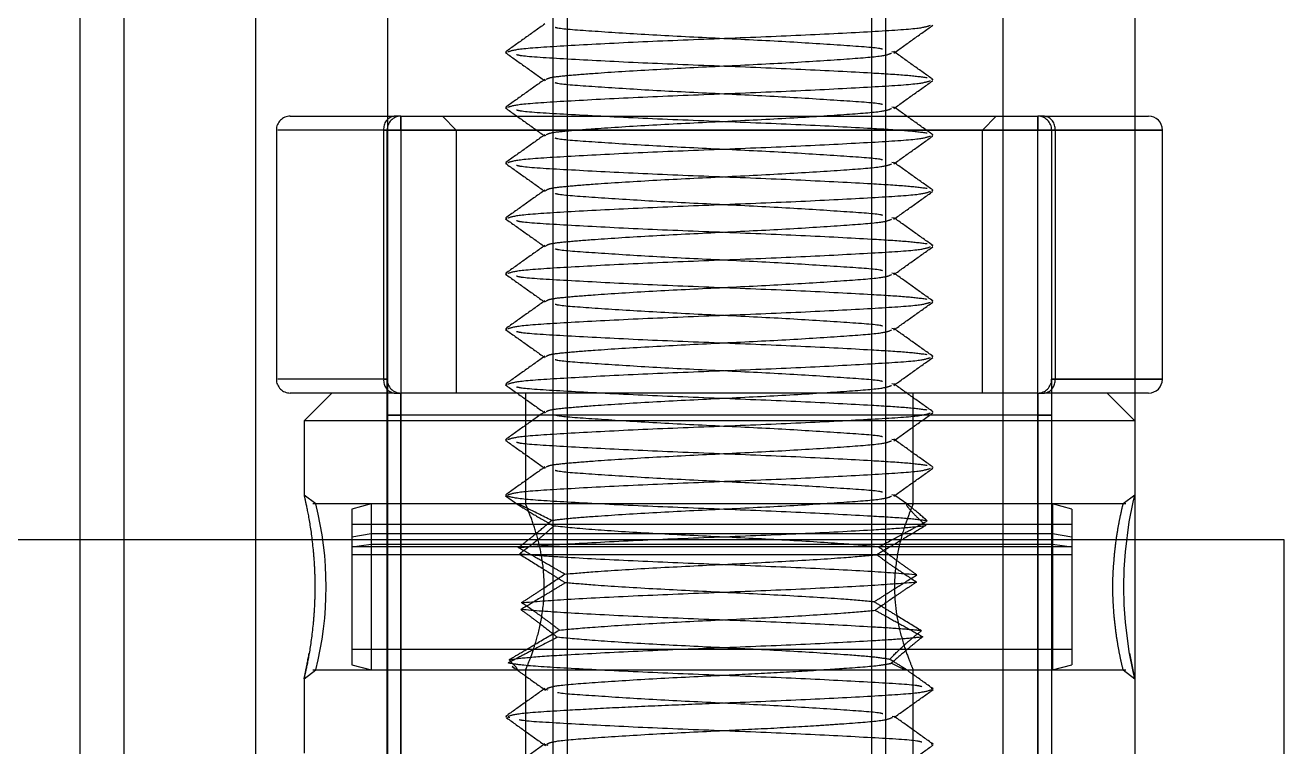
# Model space of a CAD drawing. Header units: metres. Extents: x 0 to 63075, y 0 to 44550.
# Drawn here: x 14056.53 to 14101.99, y 27345.57 to 27371.64 of the extents above; entities that cross this region are included whole.
import ezdxf

# ---------------------------------------------------------------- set-up
doc = ezdxf.new("R2010")
doc.units = ezdxf.units.M
doc.header["$LTSCALE"] = 75
doc.linetypes.add('HIDDEN2', pattern=[4.7625, 3.175, -1.5875])
for name, color, linetype in [('SDM', 7, 'Continuous'), ('SL4', 4, 'Continuous'), ('ST1', 7, 'HIDDEN2')]:
    doc.layers.add(name, color=color, linetype=linetype)

# ---------------------------------------------------------------- blocks, each defined once
blk = doc.blocks.new('A$C429c7d53')
at = {"layer": 'SL4'}
for p, q in [((337.765, 1004.763), (337.765, 54.76)), ((339.358, 381.194), (339.358, 91.194)), ((344.115, 378.194), (344.115, 86.437)), ((371.108, 378.194), (371.108, 86.437)), ((375.865, 378.019), (375.865, 91.194)), ((348.878, 344.217), (348.878, 117.694)), ((375.865, 278.283), (376.365, 278.283)), ((376.865, 277.783), (375.865, 277.783)), ((376.865, 268.783), (376.865, 277.783)), ((375.865, 268.783), (376.865, 268.783)), ((376.365, 268.283), (375.865, 268.283)), ((375.865, 263), (381.25, 263)), ((381.25, 263), (381.25, 228.783))]:
    blk.add_line(p, q, dxfattribs=at)
for centre, start, end in [((376.365, 277.783), 0, 90), ((376.365, 268.783), 270, 0)]:
    blk.add_arc(centre, 0.5, start, end, dxfattribs=at)
at = {"layer": 'ST1'}
for p, q in [((348.878, 381.194), (348.878, 81.194)), ((371.108, 381.194), (371.108, 86.437)), ((339.358, 378.194), (339.358, 91.194)), ((354.865, 121.694), (354.865, 340.694)), ((355.365, 340.694), (355.365, 121.694)), ((366.365, 121.694), (366.365, 340.694)), ((366.865, 340.694), (366.865, 121.694)), ((353.194, 280.576), (353.138, 280.589)), ((367.186, 280.589), (367.098, 280.612)), ((354.597, 279.575), (354.544, 279.589)), ((368.592, 279.589), (368.534, 279.61)), ((345.365, 278.283), (349.123, 278.283)), ((349.365, 278.283), (349.123, 278.283)), ((349.365, 277.783), (349.365, 278.283)), ((349.365, 278.283), (372.365, 278.283)), ((349.365, 278.283), (349.365, 277.783)), ((350.865, 278.283), (351.365, 277.783)), ((353.194, 278.576), (353.138, 278.589)), ((367.186, 278.589), (367.098, 278.612)), ((370.365, 277.783), (370.865, 278.283)), ((372.365, 277.783), (372.365, 278.283)), ((372.607, 278.283), (372.365, 278.283)), ((372.365, 278.283), (372.365, 277.783)), ((372.607, 278.283), (375.865, 278.283)), ((344.865, 277.783), (344.865, 268.783)), ((348.744, 277.783), (344.915, 277.783)), ((348.865, 277.783), (348.744, 277.783)), ((348.744, 268.783), (348.744, 277.783)), ((348.744, 277.783), (348.865, 277.783)), ((348.865, 277.783), (349.365, 277.783)), ((348.865, 245.433), (348.865, 277.783)), ((349.365, 277.783), (348.865, 277.783)), ((349.365, 277.783), (349.365, 245.433)), ((372.365, 277.783), (349.365, 277.783)), ((349.365, 277.783), (351.365, 277.783)), ((351.365, 277.783), (370.365, 277.783)), ((351.365, 277.783), (351.365, 268.283)), ((370.365, 268.283), (370.365, 277.783)), ((370.365, 277.783), (372.365, 277.783)), ((372.365, 245.433), (372.365, 277.783)), ((372.365, 277.783), (372.865, 277.783)), ((372.865, 277.783), (372.365, 277.783)), ((372.865, 277.783), (372.865, 245.433)), ((372.865, 277.783), (372.986, 277.783)), ((372.986, 277.783), (372.865, 277.783)), ((372.986, 277.783), (372.986, 268.783)), ((372.986, 277.783), (376.865, 277.783)), ((375.865, 277.783), (372.986, 277.783)), ((354.597, 277.575), (354.544, 277.589)), ((368.592, 277.589), (368.534, 277.61)), ((353.194, 276.576), (353.138, 276.589)), ((367.186, 276.589), (367.098, 276.612)), ((354.597, 275.575), (354.544, 275.589)), ((368.592, 275.589), (368.534, 275.61)), ((353.194, 274.576), (353.138, 274.589)), ((367.186, 274.589), (367.098, 274.612)), ((354.597, 273.575), (354.544, 273.589)), ((368.592, 273.589), (368.534, 273.61)), ((353.194, 272.576), (353.138, 272.589)), ((367.186, 272.589), (367.098, 272.612)), ((354.597, 271.575), (354.544, 271.589)), ((368.592, 271.589), (368.534, 271.61)), ((353.194, 270.576), (353.138, 270.589)), ((367.186, 270.589), (367.098, 270.612)), ((354.597, 269.575), (354.544, 269.589)), ((368.592, 269.589), (368.534, 269.61)), ((348.744, 268.783), (344.915, 268.783)), ((348.865, 268.783), (348.744, 268.783)), ((348.744, 268.783), (348.865, 268.783)), ((372.865, 268.783), (372.986, 268.783)), ((372.986, 268.783), (372.865, 268.783)), ((372.986, 268.783), (375.865, 268.783)), ((376.865, 268.783), (372.986, 268.783)), ((349.123, 268.283), (345.365, 268.283)), ((346.865, 268.283), (345.865, 267.283)), ((349.123, 268.283), (349.365, 268.283)), ((349.365, 267.483), (349.365, 268.283)), ((372.365, 268.283), (349.365, 268.283)), ((349.365, 268.283), (349.365, 267.483)), ((353.194, 268.576), (353.138, 268.589)), ((353.865, 268.283), (353.865, 264.283)), ((367.186, 268.589), (367.098, 268.612)), ((367.865, 264.244), (367.865, 268.283)), ((372.365, 268.283), (372.365, 267.483)), ((372.365, 268.283), (372.607, 268.283)), ((372.365, 267.483), (372.365, 268.283)), ((375.865, 268.283), (372.607, 268.283)), ((375.865, 267.283), (374.865, 268.283)), ((375.865, 267.283), (345.865, 267.283)), ((345.865, 267.283), (345.865, 264.597)), ((349.365, 267.483), (348.865, 267.483)), ((348.865, 267.483), (349.365, 267.483)), ((349.365, 253.083), (349.365, 267.483)), ((372.365, 267.483), (349.365, 267.483)), ((354.597, 267.575), (354.544, 267.589)), ((368.592, 267.589), (368.534, 267.61)), ((372.865, 267.483), (372.365, 267.483)), ((372.365, 267.483), (372.365, 253.083)), ((372.365, 267.483), (372.865, 267.483)), ((353.194, 266.576), (353.138, 266.589)), ((367.186, 266.589), (367.098, 266.612)), ((354.597, 265.575), (354.544, 265.589)), ((368.592, 265.589), (368.534, 265.61)), ((346.286, 264.283), (345.865, 264.597)), ((353.143, 264.576), (353.591, 264.257)), ((367.186, 264.589), (367.098, 264.612)), ((367.702, 264.233), (367.169, 264.613)), ((375.865, 264.597), (375.444, 264.283)), ((353.865, 264.283), (346.186, 264.283)), ((348.295, 264.283), (347.595, 264.095)), ((348.295, 264.283), (348.295, 258.283)), ((372.895, 264.283), (348.295, 264.283)), ((367.642, 264.283), (353.583, 264.283)), ((375.544, 264.283), (367.848, 264.283)), ((372.895, 264.283), (372.895, 258.283)), ((373.595, 264.095), (372.895, 264.283)), ((347.595, 264.095), (347.595, 258.47)), ((373.595, 264.095), (373.595, 258.47)), ((373.595, 263.533), (347.595, 263.533)), ((347.595, 263.089), (348.295, 263.209)), ((348.295, 263.209), (372.895, 263.209)), ((372.895, 263.209), (373.595, 263.089)), ((262.765, 263), (375.865, 263)), ((347.595, 262.73), (348.295, 262.826)), ((348.295, 262.826), (372.895, 262.826)), ((372.895, 262.826), (373.595, 262.73)), ((373.595, 262.728), (347.595, 262.728)), ((373.595, 262.44), (347.595, 262.44)), ((347.595, 259.033), (373.595, 259.033)), ((345.865, 257.968), (346.286, 258.283)), ((346.186, 258.283), (353.882, 258.283)), ((347.595, 258.47), (348.295, 258.283)), ((348.295, 258.283), (372.895, 258.283)), ((353.379, 258.412), (353.446, 258.364)), ((353.382, 258.416), (353.5, 258.32)), ((353.542, 258.283), (367.602, 258.283)), ((353.865, 258.321), (353.865, 254.283)), ((367.865, 254.283), (367.865, 258.283)), ((367.865, 258.283), (375.544, 258.283)), ((372.895, 258.283), (373.595, 258.47)), ((375.444, 258.283), (375.865, 257.968)), ((345.865, 257.969), (345.865, 255.283)), ((354.682, 257.552), (354.544, 257.589)), ((368.592, 257.589), (368.517, 257.605)), ((353.299, 256.554), (353.138, 256.589)), ((367.186, 256.589), (367.111, 256.608)), ((354.682, 255.552), (354.544, 255.589)), ((368.592, 255.589), (368.517, 255.605))]:
    blk.add_line(p, q, dxfattribs=at)
at = {"layer": 'ST1', "flags": 128}
blk.add_lwpolyline([(375.679, 258.89), (375.808, 258.224), (375.865, 257.968), (375.808, 258.224), (375.67, 258.94), (375.531, 260.015), (375.487, 260.641), (375.472, 261.285), (375.487, 261.927), (375.531, 262.554), (375.67, 263.628), (375.808, 264.342), (375.865, 264.597), (375.865, 264.597)], dxfattribs=at)
at = {"layer": 'ST1'}
for centre, radius, start, end in [((345.365, 277.783), 0.5, 90, 180), ((349.193, 277.836), 0.452, 98.9432, 186.7634), ((349.365, 277.783), 0.5, 90, 180), ((372.365, 277.783), 0.5, 0, 90), ((372.537, 277.836), 0.452, 353.2366, 81.0568), ((345.365, 268.783), 0.5, 180, 270), ((349.193, 268.729), 0.452, 173.2366, 261.0568), ((349.365, 268.783), 0.5, 180, 270), ((372.365, 268.783), 0.5, 270, 0), ((372.537, 268.729), 0.452, 278.9432, 6.7634), ((334.563, 261.282), 12.101, 345.6458, 14.3543)]:
    blk.add_arc(centre, radius, start, end, dxfattribs=at)
for points, knots in [([(354.561, 281.613), (354.326, 281.446), (353.856, 281.111), (353.386, 280.776), (353.151, 280.608)], [0, 0, 0, 0, 0.4999079, 1, 1, 1, 1]), ([(353.229, 280.608), (353.334, 280.645), (353.561, 280.725), (355.282, 280.832), (357.822, 280.968), (360.865, 281.089), (363.908, 281.209), (366.447, 281.345), (368.157, 281.451), (368.382, 281.53), (368.485, 281.566)], [0, 0, 0, 0, 0.1117583, 0.2393882, 0.3722641, 0.5017472, 0.6312302, 0.7641061, 0.891736, 1, 1, 1, 1]), ([(366.759, 280.701), (366.74, 280.706), (366.578, 280.754), (365.389, 280.831), (363.365, 280.968), (360.865, 281.089), (358.367, 281.209), (356.334, 281.346), (355.127, 281.426), (354.964, 281.477), (354.936, 281.486)], [0, 0, 0, 0, 0.020732, 0.175704, 0.337058, 0.494284, 0.651511, 0.812864, 0.967837, 1, 1, 1, 1]), ([(367.164, 280.561), (367.399, 280.728), (367.869, 281.063), (368.339, 281.398), (368.574, 281.565)], [0, 0, 0, 0, 0.4999108, 1, 1, 1, 1]), ([(353.143, 280.576), (353.377, 280.409), (353.847, 280.075), (354.316, 279.741), (354.55, 279.573)], [0, 0, 0, 0, 0.500033, 1, 1, 1, 1]), ([(368.375, 279.667), (368.156, 279.695), (367.718, 279.752), (366.214, 279.845), (363.905, 279.968), (360.868, 280.089), (357.814, 280.209), (355.313, 280.346), (353.794, 280.432), (353.589, 280.488), (353.537, 280.503)], [0, 0, 0, 0, 0.103388, 0.206233, 0.357671, 0.505243, 0.652814, 0.804253, 0.949712, 1, 1, 1, 1]), ([(354.609, 279.612), (354.65, 279.636), (354.738, 279.688), (355.379, 279.758), (356.52, 279.848), (358.382, 279.968), (360.863, 280.089), (363.355, 280.209), (365.43, 280.345), (366.819, 280.45), (367.002, 280.527), (367.085, 280.562)], [0, 0, 0, 0, 0.072607, 0.155069, 0.237884, 0.371691, 0.502076, 0.632461, 0.766268, 0.894784, 1, 1, 1, 1]), ([(368.577, 279.61), (368.342, 279.777), (367.873, 280.111), (367.404, 280.446), (367.169, 280.613)], [0, 0, 0, 0, 0.500042, 1, 1, 1, 1]), ([(354.561, 279.613), (354.326, 279.446), (353.856, 279.111), (353.386, 278.776), (353.151, 278.608)], [0, 0, 0, 0, 0.499908, 1, 1, 1, 1]), ([(353.229, 278.608), (353.334, 278.645), (353.561, 278.725), (355.282, 278.832), (357.822, 278.968), (360.865, 279.089), (363.908, 279.209), (366.447, 279.345), (368.157, 279.451), (368.382, 279.53), (368.485, 279.566)], [0, 0, 0, 0, 0.111758, 0.239388, 0.372264, 0.501747, 0.63123, 0.764106, 0.891736, 1, 1, 1, 1]), ([(367.164, 278.561), (367.399, 278.728), (367.869, 279.063), (368.339, 279.398), (368.574, 279.565)], [0, 0, 0, 0, 0.4999108, 1, 1, 1, 1]), ([(366.759, 278.701), (366.74, 278.706), (366.578, 278.754), (365.389, 278.831), (363.365, 278.968), (360.865, 279.089), (358.367, 279.209), (356.334, 279.346), (355.127, 279.426), (354.964, 279.477), (354.936, 279.486)], [0, 0, 0, 0, 0.020732, 0.175704, 0.337058, 0.494284, 0.651511, 0.812864, 0.967837, 1, 1, 1, 1]), ([(353.143, 278.576), (353.377, 278.409), (353.847, 278.075), (354.316, 277.741), (354.55, 277.573)], [0, 0, 0, 0, 0.500033, 1, 1, 1, 1]), ([(368.375, 277.667), (368.156, 277.695), (367.718, 277.752), (366.214, 277.845), (363.905, 277.968), (360.868, 278.089), (357.814, 278.209), (355.313, 278.346), (353.794, 278.432), (353.589, 278.488), (353.537, 278.503)], [0, 0, 0, 0, 0.103388, 0.206233, 0.357671, 0.505243, 0.652814, 0.804253, 0.949712, 1, 1, 1, 1]), ([(354.609, 277.612), (354.65, 277.636), (354.738, 277.688), (355.379, 277.758), (356.52, 277.848), (358.382, 277.968), (360.863, 278.089), (363.355, 278.209), (365.43, 278.345), (366.819, 278.45), (367.002, 278.527), (367.085, 278.562)], [0, 0, 0, 0, 0.072607, 0.155069, 0.237884, 0.371691, 0.502076, 0.632461, 0.766268, 0.894784, 1, 1, 1, 1]), ([(368.577, 277.61), (368.342, 277.777), (367.873, 278.111), (367.404, 278.446), (367.169, 278.613)], [0, 0, 0, 0, 0.500042, 1, 1, 1, 1]), ([(354.561, 277.613), (354.326, 277.446), (353.856, 277.111), (353.386, 276.776), (353.151, 276.608)], [0, 0, 0, 0, 0.499908, 1, 1, 1, 1]), ([(353.229, 276.608), (353.334, 276.645), (353.561, 276.725), (355.282, 276.832), (357.822, 276.968), (360.865, 277.089), (363.908, 277.209), (366.447, 277.345), (368.157, 277.451), (368.382, 277.53), (368.485, 277.566)], [0, 0, 0, 0, 0.111758, 0.239388, 0.372264, 0.501747, 0.63123, 0.764106, 0.891736, 1, 1, 1, 1]), ([(366.759, 276.701), (366.74, 276.706), (366.578, 276.754), (365.389, 276.831), (363.365, 276.968), (360.865, 277.089), (358.367, 277.209), (356.334, 277.346), (355.127, 277.426), (354.964, 277.477), (354.936, 277.486)], [0, 0, 0, 0, 0.020732, 0.175704, 0.337058, 0.494284, 0.651511, 0.812864, 0.967837, 1, 1, 1, 1]), ([(367.164, 276.561), (367.399, 276.728), (367.869, 277.063), (368.339, 277.398), (368.574, 277.565)], [0, 0, 0, 0, 0.4999108, 1, 1, 1, 1]), ([(353.143, 276.576), (353.377, 276.409), (353.847, 276.075), (354.316, 275.741), (354.55, 275.573)], [0, 0, 0, 0, 0.500033, 1, 1, 1, 1]), ([(368.375, 275.667), (368.156, 275.695), (367.718, 275.752), (366.214, 275.845), (363.905, 275.968), (360.868, 276.089), (357.814, 276.209), (355.313, 276.346), (353.794, 276.432), (353.589, 276.488), (353.537, 276.503)], [0, 0, 0, 0, 0.103388, 0.206233, 0.357671, 0.505243, 0.652814, 0.804253, 0.949712, 1, 1, 1, 1]), ([(354.609, 275.612), (354.65, 275.636), (354.738, 275.688), (355.379, 275.758), (356.52, 275.848), (358.382, 275.968), (360.863, 276.089), (363.355, 276.209), (365.43, 276.345), (366.819, 276.45), (367.002, 276.527), (367.085, 276.562)], [0, 0, 0, 0, 0.072607, 0.155069, 0.237884, 0.371691, 0.502076, 0.632461, 0.766268, 0.894784, 1, 1, 1, 1]), ([(368.577, 275.61), (368.342, 275.777), (367.873, 276.111), (367.404, 276.446), (367.169, 276.613)], [0, 0, 0, 0, 0.500042, 1, 1, 1, 1]), ([(354.561, 275.613), (354.326, 275.446), (353.856, 275.111), (353.386, 274.776), (353.151, 274.608)], [0, 0, 0, 0, 0.499908, 1, 1, 1, 1]), ([(353.229, 274.608), (353.334, 274.645), (353.561, 274.725), (355.282, 274.832), (357.822, 274.968), (360.865, 275.089), (363.908, 275.209), (366.447, 275.345), (368.157, 275.451), (368.382, 275.53), (368.485, 275.566)], [0, 0, 0, 0, 0.111758, 0.239388, 0.372264, 0.501747, 0.63123, 0.764106, 0.891736, 1, 1, 1, 1]), ([(366.759, 274.701), (366.74, 274.706), (366.578, 274.754), (365.389, 274.831), (363.365, 274.968), (360.865, 275.089), (358.367, 275.209), (356.334, 275.346), (355.127, 275.426), (354.964, 275.477), (354.936, 275.486)], [0, 0, 0, 0, 0.020732, 0.175704, 0.337058, 0.494284, 0.651511, 0.812864, 0.967837, 1, 1, 1, 1]), ([(367.164, 274.561), (367.399, 274.728), (367.869, 275.063), (368.339, 275.398), (368.574, 275.565)], [0, 0, 0, 0, 0.4999108, 1, 1, 1, 1]), ([(353.143, 274.576), (353.377, 274.409), (353.847, 274.075), (354.316, 273.741), (354.55, 273.573)], [0, 0, 0, 0, 0.500033, 1, 1, 1, 1]), ([(354.609, 273.612), (354.65, 273.636), (354.738, 273.688), (355.379, 273.758), (356.52, 273.848), (358.382, 273.968), (360.863, 274.089), (363.355, 274.209), (365.43, 274.345), (366.819, 274.45), (367.002, 274.527), (367.085, 274.562)], [0, 0, 0, 0, 0.072607, 0.155069, 0.237884, 0.371691, 0.502076, 0.632461, 0.766268, 0.894784, 1, 1, 1, 1]), ([(368.577, 273.61), (368.342, 273.777), (367.873, 274.111), (367.404, 274.446), (367.169, 274.613)], [0, 0, 0, 0, 0.500042, 1, 1, 1, 1]), ([(368.375, 273.667), (368.156, 273.695), (367.718, 273.752), (366.214, 273.845), (363.905, 273.968), (360.868, 274.089), (357.814, 274.209), (355.313, 274.346), (353.794, 274.432), (353.589, 274.488), (353.537, 274.503)], [0, 0, 0, 0, 0.103388, 0.206233, 0.357671, 0.505243, 0.652814, 0.804253, 0.949712, 1, 1, 1, 1]), ([(354.561, 273.613), (354.326, 273.446), (353.856, 273.111), (353.386, 272.776), (353.151, 272.608)], [0, 0, 0, 0, 0.499908, 1, 1, 1, 1]), ([(353.229, 272.608), (353.334, 272.645), (353.561, 272.725), (355.282, 272.832), (357.822, 272.968), (360.865, 273.089), (363.908, 273.209), (366.447, 273.345), (368.157, 273.451), (368.382, 273.53), (368.485, 273.566)], [0, 0, 0, 0, 0.111758, 0.239388, 0.372264, 0.501747, 0.63123, 0.764106, 0.891736, 1, 1, 1, 1]), ([(366.759, 272.701), (366.74, 272.706), (366.578, 272.754), (365.389, 272.831), (363.365, 272.968), (360.865, 273.089), (358.367, 273.209), (356.334, 273.346), (355.127, 273.426), (354.964, 273.477), (354.936, 273.486)], [0, 0, 0, 0, 0.0207322, 0.1757045, 0.337058, 0.4942844, 0.6515107, 0.8128643, 0.9678366, 1, 1, 1, 1]), ([(367.164, 272.561), (367.399, 272.728), (367.869, 273.063), (368.339, 273.398), (368.574, 273.565)], [0, 0, 0, 0, 0.499911, 1, 1, 1, 1]), ([(353.143, 272.576), (353.377, 272.409), (353.847, 272.075), (354.316, 271.741), (354.55, 271.573)], [0, 0, 0, 0, 0.500033, 1, 1, 1, 1]), ([(368.375, 271.667), (368.156, 271.695), (367.718, 271.752), (366.214, 271.845), (363.905, 271.968), (360.868, 272.089), (357.814, 272.209), (355.313, 272.346), (353.794, 272.432), (353.589, 272.488), (353.537, 272.503)], [0, 0, 0, 0, 0.103388, 0.206233, 0.357671, 0.505243, 0.652814, 0.804253, 0.949712, 1, 1, 1, 1]), ([(354.609, 271.612), (354.65, 271.636), (354.738, 271.688), (355.379, 271.758), (356.52, 271.848), (358.382, 271.968), (360.863, 272.089), (363.355, 272.209), (365.43, 272.345), (366.819, 272.45), (367.002, 272.527), (367.085, 272.562)], [0, 0, 0, 0, 0.072607, 0.155069, 0.237884, 0.371691, 0.502076, 0.632461, 0.766268, 0.894784, 1, 1, 1, 1]), ([(368.577, 271.61), (368.342, 271.777), (367.873, 272.111), (367.404, 272.446), (367.169, 272.613)], [0, 0, 0, 0, 0.500042, 1, 1, 1, 1]), ([(354.561, 271.613), (354.326, 271.446), (353.856, 271.111), (353.386, 270.776), (353.151, 270.608)], [0, 0, 0, 0, 0.499908, 1, 1, 1, 1]), ([(353.229, 270.608), (353.334, 270.645), (353.561, 270.725), (355.282, 270.832), (357.822, 270.968), (360.865, 271.089), (363.908, 271.209), (366.447, 271.345), (368.157, 271.451), (368.382, 271.53), (368.485, 271.566)], [0, 0, 0, 0, 0.111758, 0.239388, 0.372264, 0.501747, 0.63123, 0.764106, 0.891736, 1, 1, 1, 1]), ([(366.759, 270.701), (366.74, 270.706), (366.578, 270.754), (365.389, 270.831), (363.365, 270.968), (360.865, 271.089), (358.367, 271.209), (356.334, 271.346), (355.127, 271.426), (354.964, 271.477), (354.936, 271.486)], [0, 0, 0, 0, 0.020732, 0.175704, 0.337058, 0.494284, 0.651511, 0.812864, 0.967837, 1, 1, 1, 1]), ([(367.164, 270.561), (367.399, 270.728), (367.869, 271.063), (368.339, 271.398), (368.574, 271.565)], [0, 0, 0, 0, 0.4999108, 1, 1, 1, 1]), ([(353.143, 270.576), (353.377, 270.409), (353.847, 270.075), (354.316, 269.741), (354.55, 269.573)], [0, 0, 0, 0, 0.5000327, 1, 1, 1, 1]), ([(368.375, 269.667), (368.156, 269.695), (367.718, 269.752), (366.214, 269.845), (363.905, 269.968), (360.868, 270.089), (357.814, 270.209), (355.313, 270.346), (353.794, 270.432), (353.589, 270.488), (353.537, 270.503)], [0, 0, 0, 0, 0.1033882, 0.2062326, 0.357671, 0.5052426, 0.6528142, 0.8042526, 0.9497121, 1, 1, 1, 1]), ([(354.609, 269.612), (354.65, 269.636), (354.738, 269.688), (355.379, 269.758), (356.52, 269.848), (358.382, 269.968), (360.863, 270.089), (363.355, 270.209), (365.43, 270.345), (366.819, 270.45), (367.002, 270.527), (367.085, 270.562)], [0, 0, 0, 0, 0.072607, 0.155069, 0.237884, 0.371691, 0.502076, 0.632461, 0.766268, 0.894784, 1, 1, 1, 1]), ([(368.577, 269.61), (368.342, 269.777), (367.873, 270.111), (367.404, 270.446), (367.169, 270.613)], [0, 0, 0, 0, 0.500042, 1, 1, 1, 1]), ([(354.561, 269.613), (354.326, 269.446), (353.856, 269.111), (353.386, 268.776), (353.151, 268.608)], [0, 0, 0, 0, 0.499908, 1, 1, 1, 1]), ([(353.229, 268.608), (353.334, 268.645), (353.561, 268.725), (355.282, 268.832), (357.822, 268.968), (360.865, 269.089), (363.908, 269.209), (366.447, 269.345), (368.157, 269.451), (368.382, 269.53), (368.485, 269.566)], [0, 0, 0, 0, 0.111758, 0.239388, 0.372264, 0.501747, 0.63123, 0.764106, 0.891736, 1, 1, 1, 1]), ([(367.164, 268.561), (367.399, 268.728), (367.869, 269.063), (368.339, 269.398), (368.574, 269.565)], [0, 0, 0, 0, 0.499911, 1, 1, 1, 1]), ([(366.759, 268.701), (366.74, 268.706), (366.578, 268.754), (365.389, 268.831), (363.365, 268.968), (360.865, 269.089), (358.367, 269.209), (356.334, 269.346), (355.127, 269.426), (354.964, 269.477), (354.936, 269.486)], [0, 0, 0, 0, 0.020732, 0.175704, 0.337058, 0.494284, 0.651511, 0.812864, 0.967837, 1, 1, 1, 1]), ([(353.143, 268.576), (353.377, 268.409), (353.847, 268.075), (354.316, 267.741), (354.55, 267.573)], [0, 0, 0, 0, 0.5000327, 1, 1, 1, 1]), ([(368.375, 267.667), (368.156, 267.695), (367.718, 267.752), (366.214, 267.845), (363.905, 267.968), (360.868, 268.089), (357.814, 268.209), (355.313, 268.346), (353.794, 268.432), (353.589, 268.488), (353.537, 268.503)], [0, 0, 0, 0, 0.103388, 0.206233, 0.357671, 0.505243, 0.652814, 0.804253, 0.949712, 1, 1, 1, 1]), ([(354.609, 267.612), (354.65, 267.636), (354.738, 267.688), (355.379, 267.758), (356.52, 267.848), (358.382, 267.968), (360.863, 268.089), (363.355, 268.209), (365.43, 268.345), (366.819, 268.45), (367.002, 268.527), (367.085, 268.562)], [0, 0, 0, 0, 0.072607, 0.155069, 0.237884, 0.371691, 0.502076, 0.632461, 0.766268, 0.894784, 1, 1, 1, 1]), ([(368.577, 267.61), (368.342, 267.777), (367.873, 268.111), (367.404, 268.446), (367.169, 268.613)], [0, 0, 0, 0, 0.500042, 1, 1, 1, 1]), ([(354.561, 267.613), (354.326, 267.446), (353.856, 267.111), (353.386, 266.776), (353.151, 266.608)], [0, 0, 0, 0, 0.499908, 1, 1, 1, 1]), ([(353.229, 266.608), (353.334, 266.645), (353.561, 266.725), (355.282, 266.832), (357.822, 266.968), (360.865, 267.089), (363.908, 267.209), (366.447, 267.345), (368.157, 267.451), (368.382, 267.53), (368.485, 267.566)], [0, 0, 0, 0, 0.111758, 0.239388, 0.372264, 0.501747, 0.63123, 0.764106, 0.891736, 1, 1, 1, 1]), ([(366.759, 266.701), (366.74, 266.706), (366.578, 266.754), (365.389, 266.831), (363.365, 266.968), (360.865, 267.089), (358.366, 267.209), (356.336, 267.346), (355.136, 267.425), (354.973, 267.475), (354.948, 267.483)], [0, 0, 0, 0, 0.0208147, 0.1764035, 0.338399, 0.4962509, 0.6541028, 0.8160983, 0.9716872, 1, 1, 1, 1]), ([(367.164, 266.561), (367.399, 266.728), (367.869, 267.063), (368.339, 267.398), (368.574, 267.565)], [0, 0, 0, 0, 0.4999108, 1, 1, 1, 1]), ([(353.143, 266.576), (353.377, 266.409), (353.847, 266.075), (354.316, 265.741), (354.55, 265.573)], [0, 0, 0, 0, 0.5000327, 1, 1, 1, 1]), ([(368.375, 265.667), (368.156, 265.695), (367.718, 265.752), (366.214, 265.845), (363.905, 265.968), (360.868, 266.089), (357.814, 266.209), (355.313, 266.346), (353.794, 266.432), (353.589, 266.488), (353.537, 266.503)], [0, 0, 0, 0, 0.103388, 0.206233, 0.357671, 0.505243, 0.652814, 0.804253, 0.949712, 1, 1, 1, 1]), ([(354.609, 265.612), (354.65, 265.636), (354.738, 265.688), (355.379, 265.758), (356.52, 265.848), (358.382, 265.968), (360.863, 266.089), (363.355, 266.209), (365.43, 266.345), (366.819, 266.45), (367.002, 266.527), (367.085, 266.562)], [0, 0, 0, 0, 0.072607, 0.155069, 0.237884, 0.371691, 0.502076, 0.632461, 0.766268, 0.894784, 1, 1, 1, 1]), ([(368.577, 265.61), (368.342, 265.777), (367.873, 266.111), (367.404, 266.446), (367.169, 266.613)], [0, 0, 0, 0, 0.500042, 1, 1, 1, 1]), ([(354.561, 265.613), (354.326, 265.446), (353.856, 265.111), (353.386, 264.776), (353.151, 264.608)], [0, 0, 0, 0, 0.4999079, 1, 1, 1, 1]), ([(353.229, 264.608), (353.334, 264.645), (353.561, 264.725), (355.282, 264.832), (357.822, 264.968), (360.865, 265.089), (363.908, 265.209), (366.447, 265.345), (368.157, 265.451), (368.382, 265.53), (368.485, 265.566)], [0, 0, 0, 0, 0.111758, 0.239388, 0.372264, 0.501747, 0.63123, 0.764106, 0.891736, 1, 1, 1, 1]), ([(366.759, 264.701), (366.74, 264.706), (366.578, 264.754), (365.389, 264.831), (363.365, 264.968), (360.865, 265.089), (358.367, 265.209), (356.334, 265.346), (355.127, 265.426), (354.964, 265.477), (354.936, 265.486)], [0, 0, 0, 0, 0.020732, 0.175704, 0.337058, 0.494284, 0.651511, 0.812864, 0.967837, 1, 1, 1, 1]), ([(367.164, 264.561), (367.399, 264.728), (367.869, 265.063), (368.339, 265.398), (368.574, 265.565)], [0, 0, 0, 0, 0.499911, 1, 1, 1, 1]), ([(345.865, 264.597), (345.877, 264.545), (345.901, 264.442), (346.061, 263.687), (346.187, 262.767), (346.247, 261.933), (346.263, 261.282), (346.247, 260.631), (346.187, 259.798), (346.059, 258.87), (345.906, 258.145), (345.844, 257.884), (345.905, 258.119), (346.003, 258.64), (346.051, 258.89)], [0, 0, 0, 0, 0.101741, 0.202798, 0.302646, 0.352797, 0.402137, 0.451417, 0.501681, 0.60153, 0.702617, 0.804462, 0.906099, 1, 1, 1, 1]), ([(368.375, 263.667), (368.156, 263.695), (367.718, 263.752), (366.213, 263.845), (363.905, 263.968), (360.865, 264.089), (357.823, 264.209), (355.277, 264.345), (353.489, 264.458), (353.256, 264.545), (353.138, 264.589)], [0, 0, 0, 0, 0.094003, 0.187512, 0.325203, 0.459378, 0.593554, 0.731245, 0.863501, 1, 1, 1, 1]), ([(354.805, 263.683), (354.988, 263.708), (355.354, 263.759), (356.532, 263.848), (358.378, 263.968), (360.864, 264.089), (363.355, 264.209), (365.43, 264.345), (366.819, 264.45), (367.002, 264.527), (367.085, 264.562)], [0, 0, 0, 0, 0.088918, 0.178216, 0.322499, 0.463092, 0.603685, 0.747969, 0.886546, 1, 1, 1, 1]), ([(354.805, 263.683), (354.481, 263.846), (354.014, 264.081), (353.635, 264.262), (353.533, 264.299), (353.628, 264.226), (353.955, 264.023), (354.419, 263.749), (354.776, 263.542), (354.882, 263.481)], [0, 0, 0, 0, 0.258271, 0.372339, 0.487332, 0.589054, 0.71672, 0.9158, 1, 1, 1, 1]), ([(353.882, 258.321), (353.877, 258.312), (353.864, 258.28), (353.977, 258.545), (354.176, 259.077), (354.409, 259.884), (354.554, 260.863), (354.537, 261.86), (354.388, 262.757), (354.165, 263.524), (353.951, 264.083), (353.869, 264.272), (353.866, 264.281), (353.865, 264.283)], [0, 0, 0, 0, 0.042064, 0.139917, 0.240882, 0.349454, 0.459852, 0.561345, 0.657638, 0.759941, 0.870291, 0.978834, 1, 1, 1, 1]), ([(367.848, 264.244), (367.853, 264.253), (367.866, 264.285), (367.753, 264.02), (367.554, 263.488), (367.321, 262.681), (367.176, 261.702), (367.193, 260.705), (367.342, 259.808), (367.565, 259.041), (367.779, 258.482), (367.861, 258.293), (367.864, 258.284), (367.865, 258.283)], [0, 0, 0, 0, 0.042064, 0.139917, 0.240882, 0.349454, 0.459852, 0.561345, 0.657638, 0.759941, 0.870291, 0.978834, 1, 1, 1, 1]), ([(367.642, 264.256), (367.628, 264.26), (367.59, 264.271), (367.741, 264.074), (368.006, 263.794), (368.235, 263.583), (368.324, 263.501)], [0, 0, 0, 0, 0.188585, 0.497723, 0.805445, 1, 1, 1, 1]), ([(368.375, 263.667), (368.195, 263.822), (367.891, 264.083), (367.755, 264.188), (367.7, 264.23)], [0, 0, 0, 0, 0.5933802, 1, 1, 1, 1]), ([(375.444, 264.283), (375.433, 264.249), (375.415, 264.194), (375.337, 263.841), (375.254, 263.423), (375.17, 262.889), (375.095, 262.18), (375.042, 261.284), (375.094, 260.388), (375.17, 259.678), (375.253, 259.146), (375.338, 258.72), (375.408, 258.397), (375.459, 258.224), (375.444, 258.283), (375.444, 258.283)], [0, 0, 0, 0, 0.109362, 0.175749, 0.249858, 0.324841, 0.391554, 0.499929, 0.608436, 0.675138, 0.750058, 0.824268, 0.8907, 0.999989, 1, 1, 1, 1]), ([(353.604, 262.703), (353.722, 262.794), (353.959, 262.978), (354.377, 263.315), (354.639, 263.541), (354.805, 263.683)], [0, 0, 0, 0, 0.268657, 0.537402, 1, 1, 1, 1]), ([(366.614, 262.727), (366.884, 262.871), (367.325, 263.104), (367.912, 263.419), (368.22, 263.584), (368.375, 263.667)], [0, 0, 0, 0, 0.441766, 0.719681, 1, 1, 1, 1]), ([(353.604, 262.703), (353.825, 262.724), (354.271, 262.767), (355.63, 262.852), (357.825, 262.968), (360.865, 263.089), (363.905, 263.209), (366.187, 263.331), (367.657, 263.422), (368.102, 263.475), (368.324, 263.501)], [0, 0, 0, 0, 0.085004, 0.171301, 0.329311, 0.483287, 0.637262, 0.795272, 0.897616, 1, 1, 1, 1]), ([(354.882, 263.481), (354.784, 263.392), (354.589, 263.214), (354.178, 262.873), (353.851, 262.625), (353.645, 262.47)], [0, 0, 0, 0, 0.271578, 0.542917, 1, 1, 1, 1]), ([(366.614, 262.727), (366.236, 262.762), (365.428, 262.836), (363.341, 262.968), (360.865, 263.089), (358.391, 263.21), (356.114, 263.352), (355.309, 263.436), (354.882, 263.481)], [0, 0, 0, 0, 0.147821, 0.315698, 0.479282, 0.642865, 0.810742, 1, 1, 1, 1]), ([(368.324, 263.501), (368.079, 263.355), (367.674, 263.112), (367.072, 262.753), (366.723, 262.546), (366.549, 262.443)], [0, 0, 0, 0, 0.433845, 0.716111, 1, 1, 1, 1]), ([(355.282, 261.745), (355.141, 261.825), (354.789, 262.027), (354.227, 262.348), (353.812, 262.584), (353.604, 262.703)], [0, 0, 0, 0, 0.248799, 0.623508, 1, 1, 1, 1]), ([(353.645, 262.47), (353.918, 262.3), (354.328, 262.045), (354.881, 261.696), (355.16, 261.519), (355.299, 261.431)], [0, 0, 0, 0, 0.497457, 0.748438, 1, 1, 1, 1]), ([(367.999, 261.717), (367.513, 261.755), (366.523, 261.832), (363.89, 261.968), (360.869, 262.089), (357.824, 262.209), (355.646, 262.325), (354.308, 262.408), (353.865, 262.449), (353.645, 262.47)], [0, 0, 0, 0, 0.1621234, 0.3298936, 0.49338, 0.6568663, 0.8246365, 0.9130894, 1, 1, 1, 1]), ([(355.282, 261.745), (355.618, 261.774), (356.413, 261.843), (358.388, 261.968), (360.865, 262.089), (363.341, 262.209), (365.383, 262.338), (366.187, 262.41), (366.549, 262.443)], [0, 0, 0, 0, 0.133333, 0.315032, 0.492083, 0.669134, 0.850833, 1, 1, 1, 1]), ([(366.549, 262.443), (366.675, 262.352), (366.927, 262.171), (367.407, 261.842), (367.764, 261.607), (367.988, 261.459)], [0, 0, 0, 0, 0.2708313, 0.5416207, 1, 1, 1, 1]), ([(367.999, 261.717), (367.87, 261.807), (367.611, 261.989), (367.142, 262.326), (366.817, 262.573), (366.614, 262.727)], [0, 0, 0, 0, 0.272181, 0.544383, 1, 1, 1, 1]), ([(355.299, 261.431), (355.163, 261.347), (354.892, 261.181), (354.357, 260.858), (353.959, 260.62), (353.697, 260.464)], [0, 0, 0, 0, 0.254145, 0.508288, 1, 1, 1, 1]), ([(353.721, 260.716), (353.854, 260.802), (354.12, 260.973), (354.643, 261.315), (355.028, 261.574), (355.282, 261.745)], [0, 0, 0, 0, 0.254741, 0.509482, 1, 1, 1, 1]), ([(353.721, 260.716), (354.21, 260.754), (355.2, 260.832), (357.839, 260.968), (360.865, 261.089), (363.891, 261.209), (366.514, 261.344), (367.504, 261.422), (367.988, 261.459)], [0, 0, 0, 0, 0.165658, 0.335718, 0.501437, 0.667155, 0.837216, 1, 1, 1, 1]), ([(366.455, 260.744), (366.117, 260.773), (365.322, 260.842), (363.342, 260.968), (360.865, 261.089), (358.388, 261.209), (356.423, 261.334), (355.631, 261.402), (355.299, 261.431)], [0, 0, 0, 0, 0.136753, 0.32167, 0.501858, 0.682045, 0.866962, 1, 1, 1, 1]), ([(366.455, 260.744), (366.588, 260.83), (366.854, 261.002), (367.369, 261.328), (367.752, 261.564), (367.999, 261.717)], [0, 0, 0, 0, 0.260982, 0.521952, 1, 1, 1, 1]), ([(367.988, 261.459), (367.856, 261.371), (367.591, 261.196), (367.089, 260.856), (366.727, 260.601), (366.493, 260.437)], [0, 0, 0, 0, 0.262288, 0.524583, 1, 1, 1, 1]), ([(353.697, 260.464), (353.823, 260.372), (354.076, 260.188), (354.523, 259.853), (354.824, 259.612), (355.011, 259.463)], [0, 0, 0, 0, 0.2754645, 0.5509696, 1, 1, 1, 1]), ([(368.16, 259.698), (367.938, 259.721), (367.49, 259.765), (366.113, 259.851), (363.906, 259.968), (360.861, 260.089), (357.841, 260.209), (355.18, 260.346), (354.191, 260.425), (353.697, 260.464)], [0, 0, 0, 0, 0.091539, 0.184266, 0.349273, 0.510066, 0.67086, 0.835866, 1, 1, 1, 1]), ([(355.087, 259.724), (354.968, 259.816), (354.73, 260), (354.275, 260.333), (353.934, 260.569), (353.721, 260.716)], [0, 0, 0, 0, 0.275069, 0.550049, 1, 1, 1, 1]), ([(368.16, 259.698), (367.882, 259.868), (367.463, 260.124), (366.89, 260.476), (366.6, 260.655), (366.455, 260.744)], [0, 0, 0, 0, 0.496833, 0.748087, 1, 1, 1, 1]), ([(355.087, 259.724), (355.472, 259.76), (356.28, 259.835), (358.389, 259.968), (360.865, 260.089), (363.342, 260.209), (365.346, 260.336), (366.145, 260.406), (366.493, 260.437)], [0, 0, 0, 0, 0.161443, 0.339076, 0.512165, 0.685254, 0.862887, 1, 1, 1, 1]), ([(366.493, 260.437), (366.638, 260.357), (367.001, 260.156), (367.578, 259.836), (367.999, 259.602), (368.21, 259.485)], [0, 0, 0, 0, 0.248503, 0.623083, 1, 1, 1, 1]), ([(353.273, 258.651), (353.418, 258.738), (353.709, 258.913), (354.317, 259.274), (354.792, 259.551), (355.087, 259.724)], [0, 0, 0, 0, 0.275087, 0.549567, 1, 1, 1, 1]), ([(367.014, 258.666), (367.17, 258.827), (367.402, 259.064), (367.824, 259.428), (368.048, 259.608), (368.16, 259.698)], [0, 0, 0, 0, 0.5092149, 0.7529606, 1, 1, 1, 1]), ([(355.011, 259.463), (354.747, 259.326), (354.295, 259.091), (353.692, 258.775), (353.387, 258.617), (353.233, 258.536)], [0, 0, 0, 0, 0.407732, 0.700309, 1, 1, 1, 1]), ([(353.273, 258.651), (353.482, 258.682), (353.898, 258.745), (355.466, 258.842), (357.824, 258.968), (360.865, 259.089), (363.905, 259.209), (366.134, 259.328), (367.537, 259.415), (367.986, 259.462), (368.21, 259.485)], [0, 0, 0, 0, 0.113372, 0.225249, 0.376702, 0.524287, 0.671873, 0.823326, 0.912077, 1, 1, 1, 1]), ([(367.014, 258.666), (366.835, 258.694), (366.478, 258.751), (365.243, 258.845), (363.353, 258.968), (360.862, 259.089), (358.391, 259.209), (356.222, 259.346), (355.413, 259.424), (355.011, 259.463)], [0, 0, 0, 0, 0.109023, 0.217406, 0.376039, 0.530614, 0.685189, 0.843822, 1, 1, 1, 1]), ([(368.21, 259.485), (368.099, 259.396), (367.878, 259.218), (367.464, 258.869), (367.231, 258.664), (367.074, 258.526)], [0, 0, 0, 0, 0.245874, 0.491876, 1, 1, 1, 1]), ([(353.542, 258.309), (353.555, 258.303), (353.599, 258.282), (353.489, 258.425), (353.334, 258.586), (353.273, 258.651)], [0, 0, 0, 0, 0.2173828, 0.6888388, 1, 1, 1, 1]), ([(367.074, 258.526), (367.214, 258.459), (367.458, 258.342), (367.632, 258.27), (367.621, 258.295), (367.431, 258.42), (367.173, 258.572), (367.014, 258.666)], [0, 0, 0, 0, 0.232062, 0.405334, 0.579425, 0.739184, 1, 1, 1, 1]), ([(368.175, 257.678), (368.126, 257.691), (367.922, 257.747), (366.414, 257.831), (363.917, 257.968), (360.862, 258.089), (357.825, 258.209), (355.273, 258.345), (353.736, 258.443), (353.373, 258.511), (353.233, 258.536)], [0, 0, 0, 0, 0.044539, 0.186352, 0.333994, 0.477866, 0.621739, 0.769381, 0.911194, 1, 1, 1, 1]), ([(353.511, 258.317), (353.635, 258.229), (353.993, 257.973), (354.35, 257.718), (354.584, 257.551)], [0, 0, 0, 0, 0.345879, 1, 1, 1, 1]), ([(354.637, 257.613), (354.721, 257.649), (354.904, 257.727), (356.3, 257.832), (358.374, 257.968), (360.675, 258.08), (362.766, 258.18), (364.287, 258.269), (365.697, 258.366), (366.657, 258.44), (366.966, 258.504), (367.074, 258.526)], [0, 0, 0, 0, 0.111485, 0.244847, 0.383701, 0.519003, 0.622557, 0.729694, 0.794048, 0.92741, 1, 1, 1, 1]), ([(368.583, 257.605), (368.348, 257.772), (368.019, 258.007), (367.689, 258.242), (367.594, 258.31)], [0, 0, 0, 0, 0.71263, 1, 1, 1, 1]), ([(354.563, 257.614), (354.328, 257.447), (353.859, 257.112), (353.389, 256.778), (353.155, 256.611)], [0, 0, 0, 0, 0.499948, 1, 1, 1, 1]), ([(353.239, 256.61), (353.343, 256.647), (353.567, 256.726), (355.086, 256.819), (356.954, 256.922), (358.858, 257.01), (361.201, 257.101), (363.909, 257.209), (366.449, 257.345), (368.185, 257.453), (368.413, 257.535), (368.522, 257.573)], [0, 0, 0, 0, 0.108675, 0.235476, 0.323784, 0.412087, 0.497075, 0.625717, 0.75773, 0.884532, 1, 1, 1, 1]), ([(366.772, 256.697), (366.75, 256.704), (366.587, 256.753), (365.392, 256.831), (363.364, 256.968), (360.866, 257.089), (358.362, 257.209), (356.352, 257.346), (355.184, 257.419), (355.025, 257.462), (355.021, 257.463)], [0, 0, 0, 0, 0.0255216, 0.1842285, 0.3494705, 0.5104857, 0.671501, 0.836743, 0.9954499, 1, 1, 1, 1]), ([(367.175, 256.569), (367.41, 256.736), (367.88, 257.071), (368.349, 257.406), (368.584, 257.573)], [0, 0, 0, 0, 0.499919, 1, 1, 1, 1]), ([(353.18, 256.554), (353.415, 256.386), (353.883, 256.052), (354.35, 255.718), (354.584, 255.551)], [0, 0, 0, 0, 0.500027, 1, 1, 1, 1]), ([(368.175, 255.678), (368.126, 255.691), (367.922, 255.747), (366.415, 255.831), (363.916, 255.968), (360.866, 256.089), (357.81, 256.209), (355.33, 256.346), (353.868, 256.425), (353.669, 256.474), (353.641, 256.481)], [0, 0, 0, 0, 0.047646, 0.199353, 0.357295, 0.511204, 0.665113, 0.823055, 0.974761, 1, 1, 1, 1]), ([(354.637, 255.613), (354.721, 255.649), (354.904, 255.727), (356.3, 255.832), (358.374, 255.968), (360.675, 256.08), (362.766, 256.18), (364.288, 256.269), (365.694, 256.366), (366.845, 256.452), (367.029, 256.532), (367.115, 256.57)], [0, 0, 0, 0, 0.1066678, 0.2342669, 0.3671201, 0.496575, 0.5956547, 0.698162, 0.7597348, 0.8873339, 1, 1, 1, 1]), ([(368.583, 255.605), (368.348, 255.772), (367.878, 256.107), (367.408, 256.442), (367.174, 256.61)], [0, 0, 0, 0, 0.500093, 1, 1, 1, 1]), ([(354.563, 255.614), (354.328, 255.447), (353.944, 255.173), (353.56, 254.9), (353.411, 254.793)], [0, 0, 0, 0, 0.6113386, 1, 1, 1, 1]), ([(367.175, 254.569), (367.41, 254.736), (367.88, 255.071), (368.349, 255.406), (368.584, 255.573)], [0, 0, 0, 0, 0.499919, 1, 1, 1, 1])]:
    blk.add_open_spline(points, degree=3, knots=knots, dxfattribs=at)

msp = doc.modelspace()

# ---------------------------------------------------------------- block references
at = {"layer": 'SDM'}
msp.add_blockref('A$C429c7d53', (13720.74, 27090.066), dxfattribs=at)

doc.saveas('drawing.dxf')
